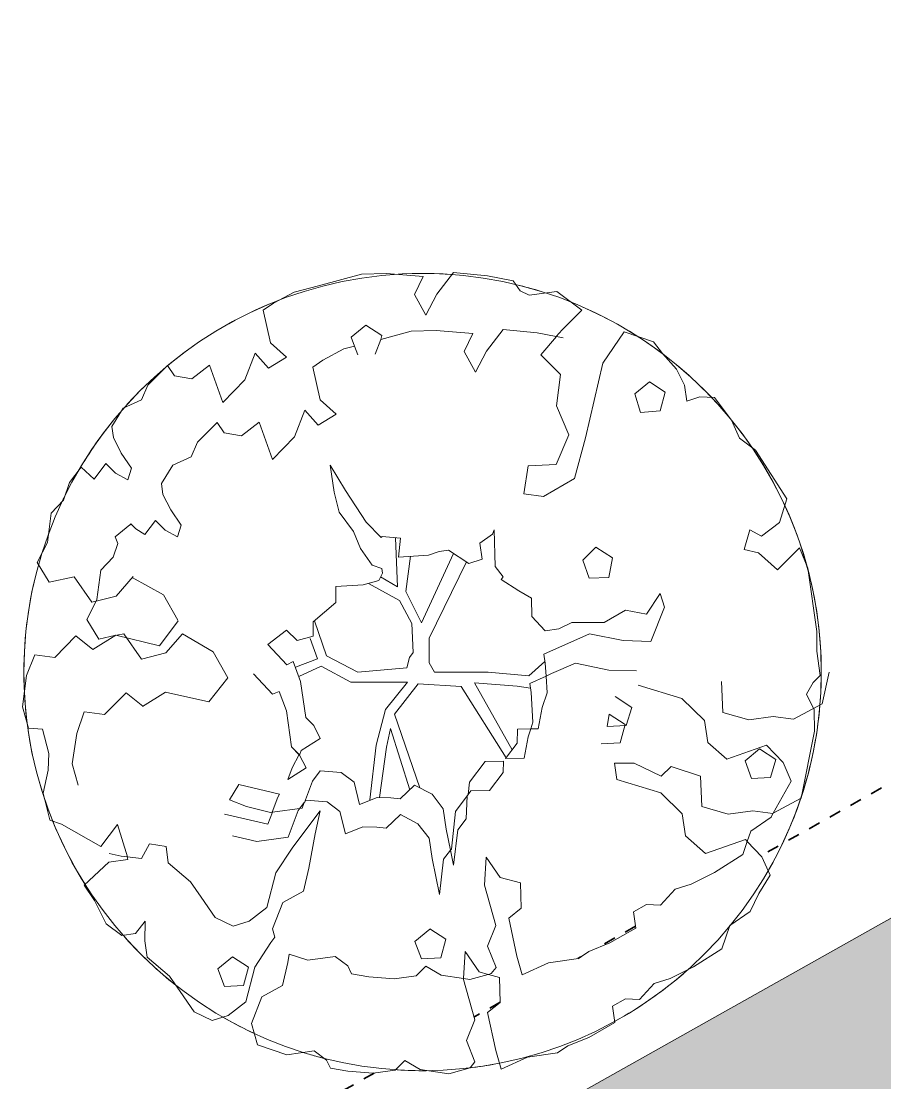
# Model space of a CAD drawing. Header units: metres. Extents: x 3856 to 4207, y -1118 to -691.
# Drawn here: x 3994.37 to 4001.65, y -1045.51 to -1036.57 of the extents above; entities that cross this region are included whole.
import ezdxf

# ---------------------------------------------------------------- set-up
doc = ezdxf.new("R2010")
doc.units = ezdxf.units.M
doc.linetypes.add('IMPORT-Dash', pattern=[0.00635, 0.003175, -0.003175])
for name, color, linetype, lineweight in [('Cour_Negro_Punteada_6', 7, 'IMPORT-Dash', 35), ('Floors', 7, 'Continuous', 9), ('Planting', 7, 'Continuous', 9), ('Surface Pattern', 7, 'Continuous', 9)]:
    doc.layers.add(name, color=color, linetype=linetype, lineweight=lineweight)
doc.layers.add('ROA-E00-URB-A101-MASTER_PLAN cambio estaciomientos_dwg', color=7, linetype='Continuous', lineweight=9, true_color=0x767676)
doc.layers.add('Tallo', color=7, linetype='Continuous', lineweight=9, true_color=0x887568)

# ---------------------------------------------------------------- blocks, each defined once
blk = doc.blocks.new('M_RPC Árbol - Caducifolio - Chopo de Lombardía - 12_2 metros-V104-IMPLANTACIÓN - KIT COMERCIAL')
at = {"layer": 'Planting'}
for p, q in [((-0.5425, 3.3627), (-0.9055, 3.2647)), ((-0.3314, 3.3689), (-0.5425, 3.3627)), ((-0.0214, 3.3419), (-0.3314, 3.3689)), ((-0.0943, 3.1905), (-0.0214, 3.3419)), ((0.2327, 3.3776), (0.0937, 3.1934)), ((0.5196, 3.3474), (0.2327, 3.3776)), ((0.7371, 3.3074), (0.5196, 3.3474)), ((-0.9055, 3.2647), (-1.1102, 3.2124)), ((0.7963, 3.2216), (0.7371, 3.3074)), ((0.8721, 3.1852), (0.7963, 3.2216)), ((-1.1102, 3.2124), (-1.2852, 3.1172)), ((0.0009, 3.0158), (-0.0943, 3.1905)), ((0.0937, 3.1934), (0.0009, 3.0158)), ((1.103, 3.2177), (0.8721, 3.1852)), ((1.3137, 3.0592), (1.103, 3.2177)), ((-1.2852, 3.1172), (-1.3711, 3.0581)), ((-1.3711, 3.0581), (-1.3091, 2.7846)), ((1.1484, 2.8948), (1.3137, 3.0592)), ((-0.6298, 2.8313), (-0.5057, 2.9318)), ((-0.5057, 2.9318), (-0.3718, 2.8448)), ((-0.3803, 2.8133), (-0.1242, 2.8824)), ((-0.1242, 2.8824), (0.0869, 2.8886)), ((0.0869, 2.8886), (0.3969, 2.8616)), ((0.5119, 2.7131), (0.6509, 2.8973)), ((0.6509, 2.8973), (0.9378, 2.867)), ((0.9378, 2.867), (1.0995, 2.8373)), ((1.0995, 2.8373), (1.1484, 2.8948)), ((1.6702, 2.877), (1.4919, 2.613)), ((1.9199, 2.7932), (1.6702, 2.877)), ((-1.3091, 2.7846), (-1.1742, 2.6625)), ((-0.6007, 2.7554), (-0.6298, 2.8313)), ((-0.3807, 2.8116), (-0.4277, 2.6898)), ((-0.3718, 2.8448), (-0.3803, 2.8133)), ((0.3969, 2.8616), (0.3239, 2.7102)), ((0.968, 2.6814), (1.1002, 2.8367)), ((1.1002, 2.8367), (1.1559, 2.8265)), ((1.9945, 2.6943), (1.9199, 2.7932)), ((-1.438, 2.696), (-1.5243, 2.4722)), ((-1.3261, 2.5706), (-1.438, 2.696)), ((-0.867, 2.6369), (-0.6919, 2.7321)), ((-0.6919, 2.7321), (-0.6007, 2.7554)), ((-0.5726, 2.6822), (-0.6012, 2.7567)), ((0.3239, 2.7102), (0.4191, 2.5355)), ((0.4191, 2.5355), (0.5119, 2.7131)), ((2.1127, 2.563), (1.9945, 2.6943)), ((-1.1742, 2.6625), (-1.3261, 2.5706)), ((-0.9529, 2.5778), (-0.867, 2.6369)), ((1.1336, 2.5158), (0.968, 2.6814)), ((1.4919, 2.613), (1.346, 1.9841)), ((-2.1771, 2.5921), (-2.3424, 2.4278)), ((-2.1179, 2.5063), (-2.1771, 2.5921)), ((-1.9728, 2.4797), (-2.1179, 2.5063)), ((-1.8241, 2.5947), (-1.9728, 2.4797)), ((-1.7095, 2.2815), (-1.8241, 2.5947)), ((-0.8909, 2.3043), (-0.9529, 2.5778)), ((1.1001, 2.253), (1.1336, 2.5158)), ((2.1799, 2.428), (2.1127, 2.563)), ((-2.3424, 2.4278), (-2.3955, 2.3027)), ((-1.5243, 2.4722), (-1.7095, 2.2815)), ((1.7619, 2.3553), (1.8841, 2.4543)), ((1.8841, 2.4543), (2.0178, 2.3675)), ((2.1991, 2.2911), (2.1799, 2.428)), ((1.8104, 2.1966), (1.7619, 2.3553)), ((2.0178, 2.3675), (1.9756, 2.2101)), ((2.3103, 2.3301), (2.1991, 2.2911)), ((2.4316, 2.3231), (2.3103, 2.3301)), ((-2.3955, 2.3027), (-2.5507, 2.2339)), ((-0.7559, 2.1822), (-0.8909, 2.3043)), ((1.2051, 2.0089), (1.1001, 2.253)), ((2.5764, 2.1316), (2.4316, 2.3231)), ((-2.5507, 2.2339), (-2.6467, 2.0793)), ((-1.106, 1.9919), (-1.0197, 2.2157)), ((-1.0197, 2.2157), (-0.9079, 2.0903)), ((-0.9079, 2.0903), (-0.7559, 2.1822)), ((1.9756, 2.2101), (1.8104, 2.1966)), ((-2.6467, 2.0793), (-2.6337, 1.987)), ((-1.9241, 1.9474), (-1.7588, 2.1118)), ((-1.7588, 2.1118), (-1.6997, 2.026)), ((-1.5546, 1.9994), (-1.4059, 2.1143)), ((-1.4059, 2.1143), (-1.2912, 1.8012)), ((2.644, 1.9795), (2.5764, 2.1316)), ((-2.6337, 1.987), (-2.5681, 1.8551)), ((-1.6997, 2.026), (-1.5546, 1.9994)), ((-1.2912, 1.8012), (-1.106, 1.9919)), ((1.0983, 1.7572), (1.2051, 2.0089)), ((1.346, 1.9841), (1.2527, 1.6413)), ((2.7781, 1.8786), (2.644, 1.9795)), ((-1.9772, 1.8224), (-1.9241, 1.9474)), ((-2.5681, 1.8551), (-2.4793, 1.7265)), ((-2.1324, 1.7535), (-1.9772, 1.8224)), ((3.0426, 1.4678), (2.7781, 1.8786)), ((-2.9048, 1.7372), (-3.0041, 1.6057)), ((-2.7962, 1.6349), (-2.9048, 1.7372)), ((-2.6969, 1.7665), (-2.7962, 1.6349)), ((-2.6147, 1.684), (-2.6969, 1.7665)), ((-2.4793, 1.7265), (-2.5126, 1.6277)), ((-2.2284, 1.5989), (-2.1324, 1.7535)), ((-0.8052, 1.7536), (-0.6776, 1.5383)), ((-0.773, 1.5248), (-0.8052, 1.7536)), ((0.8264, 1.5108), (0.8628, 1.7478)), ((0.8628, 1.7478), (1.0983, 1.7572)), ((-2.5126, 1.6277), (-2.6147, 1.684)), ((1.2527, 1.6413), (0.9927, 1.4876)), ((-3.0041, 1.6057), (-3.0539, 1.4576)), ((-2.2155, 1.5067), (-2.2284, 1.5989)), ((-0.7298, 1.356), (-0.773, 1.5248)), ((-0.6776, 1.5383), (-0.5038, 1.2711)), ((-3.0539, 1.4576), (-3.1564, 1.3491)), ((-2.1498, 1.3748), (-2.2155, 1.5067)), ((0.9927, 1.4876), (0.8264, 1.5108)), ((2.9799, 1.2696), (3.0426, 1.4678)), ((-3.1564, 1.3491), (-3.1898, 1.0999)), ((-2.0611, 1.2462), (-2.1498, 1.3748)), ((-0.6088, 1.1944), (-0.7298, 1.356)), ((-2.4929, 1.2485), (-2.4866, 1.2569)), ((-2.4866, 1.2569), (-2.4436, 1.2165)), ((-2.3682, 1.1675), (-2.2787, 1.2861)), ((-2.2787, 1.2861), (-2.1964, 1.2036)), ((-0.5038, 1.2711), (-0.376, 1.1433)), ((2.8296, 1.1534), (2.9799, 1.2696)), ((-2.6187, 1.149), (-2.4946, 1.2495)), ((-2.4946, 1.2495), (-2.4929, 1.2485)), ((-2.4436, 1.2165), (-2.3682, 1.1675)), ((-2.1964, 1.2036), (-2.0943, 1.1474)), ((-2.0943, 1.1474), (-2.0611, 1.2462)), ((-0.5507, 1.0507), (-0.6088, 1.1944)), ((0.4551, 1.0946), (0.5626, 1.171)), ((0.5626, 1.171), (0.5753, 1.2076)), ((0.5753, 1.2076), (0.5842, 0.8979)), ((2.6838, 1.0423), (2.7291, 1.2087)), ((2.7291, 1.2087), (2.8296, 1.1534)), ((-3.1898, 1.0999), (-3.2763, 0.9328)), ((-2.6357, 0.9773), (-2.5969, 1.0924)), ((-2.5969, 1.0924), (-2.6187, 1.149)), ((-0.376, 1.1433), (-0.3668, 1.1524)), ((-0.3668, 1.1524), (-0.2128, 1.1361)), ((-0.2128, 1.1361), (-0.2295, 0.9786)), ((0.4741, 0.959), (0.4551, 1.0946)), ((-0.4529, 0.909), (-0.5507, 1.0507)), ((-0.2295, 0.9786), (0.0227, 0.9945)), ((0.0227, 0.9945), (0.1136, 1.0263)), ((0.1136, 1.0263), (0.1903, 1.0371)), ((0.1903, 1.0371), (0.3632, 0.9241)), ((1.323, 0.9531), (1.4325, 1.0626)), ((1.4325, 1.0626), (1.5733, 0.9712)), ((2.8029, 1.0131), (2.6838, 1.0423)), ((2.9643, 0.8711), (2.8029, 1.0131)), ((3.1496, 1.0565), (2.9643, 0.8711)), ((3.2195, 0.8841), (3.1496, 1.0565)), ((-3.2763, 0.9328), (-3.1752, 0.7661)), ((-2.7382, 0.8688), (-2.6357, 0.9773)), ((-0.3712, 0.8816), (-0.4529, 0.909)), ((0.3632, 0.9241), (0.4741, 0.959)), ((0.5842, 0.8979), (0.6509, 0.8114)), ((1.3763, 0.8008), (1.323, 0.9531)), ((1.5733, 0.9712), (1.543, 0.8061)), ((-3.1752, 0.7661), (-2.9632, 0.8119)), ((-2.9632, 0.8119), (-2.8153, 0.5975)), ((-2.7716, 0.6196), (-2.7382, 0.8688)), ((-2.6106, 0.6497), (-2.4654, 0.8143)), ((-2.4654, 0.8143), (-2.4745, 0.8052)), ((-0.396, 0.7809), (-0.3658, 0.8435)), ((-0.3658, 0.8435), (-0.3712, 0.8816)), ((0.6509, 0.8114), (0.6345, 0.7897)), ((1.543, 0.8061), (1.3763, 0.8008)), ((3.2944, 0.3507), (3.2195, 0.8841)), ((-2.4745, 0.8052), (-2.2115, 0.6588)), ((-0.759, 0.5939), (-0.7586, 0.73)), ((-0.7586, 0.73), (-0.5269, 0.7431)), ((-0.5269, 0.7431), (-0.396, 0.7809)), ((0.6345, 0.7897), (0.7842, 0.6941)), ((-2.7781, 0.607), (-2.6106, 0.6497)), ((-2.2115, 0.6588), (-2.0895, 0.446)), ((0.7842, 0.6941), (0.8903, 0.6313)), ((0.8903, 0.6313), (0.8927, 0.4761)), ((1.8606, 0.4974), (1.9738, 0.6702)), ((1.9738, 0.6702), (2.01, 0.5553)), ((-2.858, 0.4524), (-2.7781, 0.607)), ((-2.8153, 0.5975), (-2.7781, 0.607)), ((-2.7781, 0.607), (-2.7716, 0.6196)), ((-0.9502, 0.4309), (-0.759, 0.5939)), ((2.01, 0.5553), (1.895, 0.2675)), ((-2.757, 0.2858), (-2.858, 0.4524)), ((0.8927, 0.4761), (1.0069, 0.3561)), ((1.5017, 0.4264), (1.6828, 0.5301)), ((1.6828, 0.5301), (1.8606, 0.4974)), ((-2.0867, 0.4412), (-2.2456, 0.2307)), ((-1.3323, 0.2412), (-1.1739, 0.3606)), ((-1.1739, 0.3606), (-1.0841, 0.276)), ((-0.9505, 0.3102), (-0.9502, 0.4309)), ((1.0069, 0.3561), (1.1214, 0.3722)), ((1.1214, 0.3722), (1.2306, 0.4264)), ((1.2306, 0.4264), (1.5017, 0.4264)), ((-2.9499, 0.3134), (-3.1265, 0.1304)), ((-2.8064, 0.1989), (-2.9499, 0.3134)), ((-2.6115, 0.3204), (-2.8064, 0.1989)), ((-2.6115, 0.3204), (-2.757, 0.2858)), ((-2.2456, 0.2307), (-2.6115, 0.3204)), ((-2.5449, 0.3315), (-2.6046, 0.3187)), ((-2.397, 0.1171), (-2.5449, 0.3315)), ((-2.0502, 0.3305), (-2.1924, 0.1694)), ((-1.7933, 0.1785), (-2.0502, 0.3305)), ((-1.0841, 0.276), (-0.9505, 0.3102)), ((1.3806, 0.3315), (0.9955, 0.1601)), ((1.6627, 0.2734), (1.3806, 0.3315)), ((1.895, 0.2675), (1.6627, 0.2734)), ((3.2944, 0.1859), (3.2944, 0.3507)), ((-1.1719, 0.0693), (-1.3323, 0.2412)), ((3.3235, -0.0212), (3.2944, 0.1859)), ((-3.2946, 0.1538), (-3.3643, -0.0206)), ((-3.1265, 0.1304), (-3.2946, 0.1538)), ((-2.1924, 0.1694), (-2.397, 0.1171)), ((-1.6685, -0.0392), (-1.7933, 0.1785)), ((-1.1173, 0.0965), (-1.1719, 0.0693)), ((-1.055, -0.0697), (-1.1173, 0.0965)), ((0.9955, 0.1601), (1.0062, 0.0839)), ((1.0062, 0.0839), (1.013, -0.0249)), ((1.0589, -0.0038), (1.2608, 0.0829)), ((1.2608, 0.0829), (1.5415, 0.0251)), ((1.5415, 0.0251), (1.7759, 0.0192)), ((3.398, 0.0071), (3.3412, -0.2596)), ((-3.3643, -0.0206), (-3.398, -0.284)), ((-1.8278, -0.2415), (-1.6685, -0.0392)), ((-1.4517, -0.0068), (-1.2931, -0.1767)), ((-1.0122, -0.3747), (-1.055, -0.0697)), ((1.013, -0.0249), (0.8761, -0.0878)), ((0.8761, -0.0878), (0.8868, -0.164)), ((1.013, -0.0249), (1.0589, -0.0038)), ((1.0219, -0.1666), (1.013, -0.0249)), ((2.5037, -0.3317), (2.491, -0.0708)), ((3.208, -0.1789), (3.2637, -0.0781)), ((3.2637, -0.0781), (3.3235, -0.0212)), ((-2.7082, -0.3499), (-2.5256, -0.1673)), ((-2.5256, -0.1673), (-2.3843, -0.28)), ((-2.3881, -0.2814), (-2.1932, -0.1599)), ((-2.1932, -0.1599), (-1.8278, -0.2415)), ((-1.2931, -0.1767), (-1.2354, -0.155)), ((-1.2354, -0.155), (-1.1744, -0.3177)), ((0.8868, -0.164), (0.9025, -0.4145)), ((0.9807, -0.289), (1.0219, -0.1666)), ((1.7881, -0.1016), (2.1572, -0.2144)), ((3.2731, -0.3097), (3.208, -0.1789)), ((1.5951, -0.1982), (1.7355, -0.2902)), ((2.1572, -0.2144), (2.3495, -0.4006)), ((3.3412, -0.2596), (3.0976, -0.3889)), ((-3.398, -0.284), (-3.3489, -0.4653)), ((-2.9407, -0.5091), (-2.8792, -0.3254)), ((-2.8764, -0.3265), (-2.7082, -0.3499)), ((-1.1744, -0.3177), (-1.1316, -0.6226)), ((0.9476, -0.4686), (0.9807, -0.289)), ((1.5288, -0.4501), (1.5452, -0.3463)), ((1.5452, -0.3463), (1.6792, -0.4333)), ((1.7355, -0.2902), (1.687, -0.4418)), ((2.7213, -0.3938), (2.5037, -0.3317)), ((3.2758, -0.4891), (3.2731, -0.3097)), ((-0.9442, -0.4429), (-1.0122, -0.3747)), ((-0.8899, -0.5519), (-0.9442, -0.4429)), ((0.9025, -0.4145), (0.8837, -0.4704)), ((1.687, -0.4418), (1.5288, -0.4501)), ((1.6792, -0.4333), (1.6378, -0.5876)), ((2.3495, -0.4006), (2.3754, -0.5845)), ((2.9259, -0.365), (2.7213, -0.3938)), ((3.0976, -0.3889), (2.9259, -0.365)), ((-3.3489, -0.4653), (-3.2302, -0.4721)), ((-3.2302, -0.4721), (-3.1779, -0.6764)), ((-2.9797, -0.7644), (-2.9407, -0.5091)), ((0.7731, -0.4736), (0.7701, -0.5907)), ((0.8837, -0.4704), (0.7731, -0.4736)), ((0.8613, -0.5369), (0.8837, -0.4704)), ((0.8837, -0.4704), (0.9476, -0.4686)), ((3.1638, -1.0551), (3.2758, -0.4891)), ((-1.1316, -0.6226), (-1.0636, -0.6908)), ((-1.051, -0.6523), (-0.8899, -0.5519)), ((0.7701, -0.5907), (0.6717, -0.7211)), ((0.8282, -0.7165), (0.8613, -0.5369)), ((1.6378, -0.5876), (1.4784, -0.5959)), ((2.3754, -0.5845), (2.5356, -0.7255)), ((2.5356, -0.7255), (2.872, -0.6078)), ((2.872, -0.6078), (3.0102, -0.753)), ((-3.1779, -0.6764), (-3.1816, -0.8181)), ((-1.0686, -0.6858), (-1.1277, -0.7991)), ((-1.0636, -0.6908), (-1.0686, -0.6858)), ((-1.0636, -0.6908), (-1.051, -0.6523)), ((-1.0093, -0.7998), (-1.0636, -0.6908)), ((2.8111, -0.6388), (2.6924, -0.7384)), ((2.9482, -0.727), (2.8111, -0.6388)), ((-2.9307, -0.9456), (-2.9797, -0.7644)), ((-1.1277, -0.7991), (-1.1644, -0.8964)), ((-1.1644, -0.8964), (-1.0093, -0.7998)), ((0.4998, -0.7453), (0.3685, -0.9192)), ((0.6531, -0.7429), (0.4998, -0.7453)), ((0.6507, -0.8386), (0.6531, -0.7429)), ((0.6717, -0.7211), (0.8282, -0.7165)), ((1.7561, -0.7591), (1.5912, -0.7587)), ((1.5912, -0.7587), (1.6107, -0.8971)), ((1.9835, -0.8682), (1.7561, -0.7591)), ((2.0661, -0.7861), (1.9835, -0.8682)), ((2.3133, -0.8689), (2.0661, -0.7861)), ((2.6924, -0.7384), (2.7449, -0.8883)), ((2.9055, -0.8799), (2.9482, -0.727)), ((3.0102, -0.753), (3.08, -0.91)), ((-3.1816, -0.8181), (-3.225, -1.0123)), ((-0.8906, -0.8241), (-0.9562, -0.911)), ((-0.7135, -0.8381), (-0.8906, -0.8241)), ((-0.6046, -0.9199), (-0.7135, -0.8381)), ((0.5358, -0.9908), (0.6507, -0.8386)), ((2.3259, -1.1258), (2.3133, -0.8689)), ((2.7449, -0.8883), (2.9055, -0.8799)), ((-1.5751, -0.9397), (-1.6545, -1.0675)), ((-1.233, -1.0201), (-1.5751, -0.9397)), ((-0.9562, -0.911), (-1.0238, -1.0903)), ((-0.5587, -1.1079), (-0.6046, -0.9199)), ((-0.0949, -0.9455), (-0.2152, -1.0596)), ((0.0521, -1.022), (-0.0949, -0.9455)), ((0.3685, -0.9192), (0.3575, -1.0236)), ((1.6107, -0.8971), (1.9798, -1.0099)), ((3.08, -0.91), (2.9266, -1.181)), ((-3.225, -1.0123), (-3.1698, -1.2381)), ((-1.6545, -1.0675), (-1.5101, -1.125)), ((-1.2943, -1.1724), (-1.2471, -1.047)), ((-1.2471, -1.047), (-1.233, -1.0201)), ((-1.0238, -1.0903), (-1.01, -1.072)), ((-1.01, -1.072), (-0.8329, -1.086)), ((-0.4114, -1.0483), (-0.5587, -1.1079)), ((-0.2942, -1.0512), (-0.4114, -1.0483)), ((-0.2152, -1.0596), (-0.2942, -1.0512)), ((0.1472, -1.1447), (0.0521, -1.022)), ((0.3575, -1.0236), (0.2491, -1.1672)), ((0.3394, -1.2291), (0.3496, -1.034)), ((0.3575, -1.0236), (0.3804, -0.9932)), ((0.3804, -0.9932), (0.5358, -0.9908)), ((1.9798, -1.0099), (2.1614, -1.1857)), ((2.9266, -1.181), (3.1638, -1.0551)), ((-1.5101, -1.125), (-1.3085, -1.1744)), ((-1.0423, -1.1381), (-1.2934, -1.1734)), ((-1.1611, -1.3839), (-1.0764, -1.1591)), ((-1.0764, -1.1591), (-1.0241, -1.0898)), ((-1.0241, -1.0898), (-1.0423, -1.1381)), ((-0.8895, -1.1599), (-1.0284, -1.3441)), ((-0.9328, -1.3542), (-0.8895, -1.1599)), ((-0.8329, -1.086), (-0.724, -1.1679)), ((0.1713, -1.3162), (0.1472, -1.1447)), ((2.5467, -1.1889), (2.3259, -1.1258)), ((2.7546, -1.1597), (2.5467, -1.1889)), ((2.9248, -1.1834), (2.7546, -1.1597)), ((-3.1694, -1.2397), (-3.0706, -1.2728)), ((-1.3312, -1.2739), (-1.6957, -1.1883)), ((-1.2934, -1.1734), (-1.3312, -1.2739)), ((-1.3085, -1.1744), (-1.2943, -1.1724)), ((-0.724, -1.1679), (-0.6782, -1.3558)), ((-0.3346, -1.3075), (-0.2143, -1.1934)), ((-0.2143, -1.1934), (-0.0673, -1.27)), ((0.2491, -1.1672), (0.2156, -1.4829)), ((0.2694, -1.3219), (0.3394, -1.2291)), ((2.1614, -1.1857), (2.1874, -1.3711)), ((2.7383, -1.3321), (2.9101, -1.2139)), ((2.9101, -1.2139), (2.9248, -1.1834)), ((-3.0706, -1.2728), (-2.7379, -1.4612)), ((-2.7379, -1.4612), (-2.5979, -1.2757)), ((-2.5979, -1.2757), (-2.5154, -1.5497)), ((-0.6782, -1.3558), (-0.5308, -1.2962)), ((-0.5308, -1.2962), (-0.4136, -1.2992)), ((-0.4136, -1.2992), (-0.3346, -1.3075)), ((-0.0673, -1.27), (0.0278, -1.3927)), ((0.2076, -1.4935), (0.1713, -1.3162)), ((0.2332, -1.6185), (0.2694, -1.3219)), ((2.7092, -1.4186), (2.7383, -1.3321)), ((-1.6296, -1.3729), (-1.425, -1.421)), ((-1.425, -1.421), (-1.1611, -1.3839)), ((-1.0284, -1.3441), (-1.1277, -1.4756)), ((-0.9863, -1.6439), (-0.9328, -1.3542)), ((0.0278, -1.3927), (0.0519, -1.5642)), ((2.1874, -1.3711), (2.3579, -1.5212)), ((2.3579, -1.5212), (2.6946, -1.4033)), ((2.7092, -1.4186), (2.6718, -1.5296)), ((2.6946, -1.4033), (2.7092, -1.4186)), ((2.8327, -1.5485), (2.7092, -1.4186)), ((-2.3286, -1.4401), (-2.396, -1.5622)), ((-2.1896, -1.4614), (-2.3286, -1.4401)), ((-2.1703, -1.5986), (-2.1896, -1.4614)), ((-1.1277, -1.4756), (-1.2635, -1.6828)), ((0.15, -1.5698), (0.2076, -1.4935)), ((0.2156, -1.4829), (0.2072, -1.4913)), ((0.2076, -1.4935), (0.2332, -1.6185)), ((-2.6723, -1.5931), (-2.8806, -1.787)), ((-2.5106, -1.5704), (-2.6723, -1.5931)), ((-2.5677, -1.5441), (-2.6686, -1.5217)), ((-2.5154, -1.5497), (-2.5677, -1.5441)), ((-2.396, -1.5622), (-2.5169, -1.5495)), ((-2.5169, -1.5495), (-2.5106, -1.5704)), ((-1.9827, -1.7604), (-2.1703, -1.5986)), ((0.0519, -1.5642), (0.1138, -1.8665)), ((0.1138, -1.8665), (0.15, -1.5698)), ((0.5081, -1.5515), (0.4943, -1.7886)), ((0.6264, -1.723), (0.5081, -1.5515)), ((2.6718, -1.5296), (2.434, -1.6806)), ((2.9016, -1.7034), (2.8327, -1.5485)), ((-1.2635, -1.6828), (-1.3401, -1.9758)), ((-1.0297, -1.8381), (-0.9863, -1.6439)), ((2.434, -1.6806), (2.2358, -1.779)), ((-2.8806, -1.787), (-2.7918, -1.9156)), ((-1.894, -1.889), (-1.9827, -1.7604)), ((0.4943, -1.7886), (0.5891, -2.128)), ((0.7978, -1.7694), (0.6264, -1.723)), ((0.8039, -1.9802), (0.7978, -1.7694)), ((2.2358, -1.779), (2.1005, -1.8215)), ((2.8056, -1.858), (2.9016, -1.7034)), ((-1.2047, -1.9333), (-1.0297, -1.8381)), ((2.1005, -1.8215), (1.9781, -1.9563)), ((2.7327, -2.0094), (2.8056, -1.858)), ((-2.7918, -1.9156), (-2.6934, -2.1135)), ((-1.7756, -2.0606), (-1.894, -1.889)), ((-1.291, -2.1571), (-1.2047, -1.9333)), ((1.8594, -1.9495), (1.7504, -2.0118)), ((1.9781, -1.9563), (1.8594, -1.9495)), ((-1.3401, -1.9758), (-1.4888, -2.0908)), ((0.6981, -2.0657), (0.8039, -1.9802)), ((1.7504, -2.0118), (1.7698, -2.1502)), ((2.5608, -2.1276), (2.7327, -2.0094)), ((-2.6934, -2.1135), (-2.5617, -2.2125)), ((-2.4462, -2.1963), (-2.3668, -2.0911)), ((-2.3668, -2.0911), (-2.3672, -2.2558)), ((-1.6241, -2.1333), (-1.7756, -2.0606)), ((-1.4888, -2.0908), (-1.6241, -2.1333)), ((0.5891, -2.128), (0.5194, -2.3024)), ((0.7666, -2.3853), (0.6981, -2.0657)), ((2.4944, -2.3251), (2.5608, -2.1276)), ((-2.5617, -2.2125), (-2.4462, -2.1963)), ((-1.3051, -2.2711), (-1.272, -2.2273)), ((-1.272, -2.2273), (-1.291, -2.1571)), ((0.0334, -2.158), (-0.0941, -2.2613)), ((0.1693, -2.2441), (0.0346, -2.1566)), ((1.7698, -2.1502), (1.5518, -2.2749)), ((-2.3672, -2.2558), (-2.3477, -2.3941)), ((-1.4409, -2.4784), (-1.3051, -2.2711)), ((-0.0941, -2.2613), (-0.0372, -2.4096)), ((0.1273, -2.4009), (0.1693, -2.2441)), ((0.5194, -2.3024), (0.5915, -2.4804)), ((1.5518, -2.2749), (1.3736, -2.347)), ((2.2565, -2.4761), (2.4944, -2.3251)), ((-2.3477, -2.3941), (-2.1601, -2.5559)), ((-1.7536, -2.4922), (-1.6295, -2.3917)), ((-1.6295, -2.3917), (-1.4956, -2.4787)), ((-1.1507, -2.3689), (-1.1637, -2.4394)), ((-0.9948, -2.4212), (-1.1507, -2.3689)), ((-0.7639, -2.3887), (-0.9948, -2.4212)), ((-0.6585, -2.468), (-0.7639, -2.3887)), ((-0.0372, -2.4096), (0.1273, -2.4009)), ((0.3306, -2.3478), (0.3175, -2.5736)), ((0.4482, -2.5183), (0.3306, -2.3478)), ((0.8123, -2.5435), (0.7666, -2.3853)), ((1.2876, -2.4061), (1.0336, -2.4418)), ((1.3736, -2.347), (1.2876, -2.4061)), ((-1.6964, -2.6413), (-1.7536, -2.4922)), ((-1.4956, -2.4787), (-1.5369, -2.633)), ((-1.5175, -2.7713), (-1.4409, -2.4784)), ((-1.1637, -2.4394), (-1.2071, -2.6336)), ((-0.6257, -2.5339), (-0.6585, -2.468)), ((0.0011, -2.4693), (-0.0815, -2.5515)), ((0.1296, -2.5454), (0.0011, -2.4693)), ((0.5915, -2.4804), (0.5518, -2.5331)), ((1.0336, -2.4418), (0.8123, -2.5435)), ((2.0584, -2.5745), (2.2565, -2.4761)), ((-2.1601, -2.5559), (-2.0714, -2.6846)), ((-0.4806, -2.5606), (-0.6257, -2.5339)), ((-0.2663, -2.5775), (-0.4806, -2.5606)), ((-0.0815, -2.5515), (-0.2663, -2.5775)), ((0.3174, -2.574), (0.1296, -2.5454)), ((0.3169, -2.5841), (0.3174, -2.574)), ((0.4117, -2.9235), (0.3169, -2.5841)), ((0.3175, -2.5736), (0.3701, -2.5817)), ((0.3701, -2.5817), (0.5264, -2.5395)), ((0.5264, -2.5395), (0.4482, -2.5183)), ((0.5518, -2.5331), (0.5272, -2.5397)), ((0.5272, -2.5397), (0.6203, -2.5649)), ((0.6203, -2.5649), (0.6264, -2.7758)), ((1.9231, -2.617), (2.0584, -2.5745)), ((-1.5369, -2.633), (-1.6964, -2.6413)), ((-1.2071, -2.6336), (-1.3821, -2.7288)), ((1.8007, -2.7518), (1.9231, -2.617)), ((-2.0714, -2.6846), (-1.9531, -2.8561)), ((-1.6662, -2.8863), (-1.5175, -2.7713)), ((-1.3821, -2.7288), (-1.4685, -2.9526)), ((1.573, -2.8074), (1.682, -2.745)), ((1.682, -2.745), (1.8007, -2.7518)), ((-1.9531, -2.8561), (-1.8015, -2.9288)), ((0.6264, -2.7758), (0.5207, -2.8612)), ((0.5207, -2.8612), (0.5891, -3.1808)), ((1.5924, -2.9457), (1.573, -2.8074)), ((-1.8015, -2.9288), (-1.6662, -2.8863)), ((-1.4685, -2.9526), (-1.4194, -3.1338)), ((0.342, -3.0979), (0.4117, -2.9235)), ((1.3744, -3.0704), (1.5924, -2.9457)), ((0.4141, -3.276), (0.342, -3.0979)), ((1.1961, -3.1425), (1.3744, -3.0704)), ((-1.4194, -3.1338), (-1.1723, -3.2167)), ((-1.1723, -3.2167), (-0.9413, -3.1842)), ((-0.9413, -3.1842), (-0.8359, -3.2635)), ((0.5891, -3.1808), (0.6349, -3.339)), ((0.8562, -3.2373), (1.1102, -3.2016)), ((1.1102, -3.2016), (1.1961, -3.1425)), ((-0.8359, -3.2635), (-0.8031, -3.3294)), ((-0.2589, -3.347), (-0.1763, -3.2649)), ((-0.1763, -3.2649), (-0.0478, -3.3409)), ((0.3744, -3.3286), (0.4141, -3.276)), ((0.6349, -3.339), (0.8562, -3.2373)), ((-0.8031, -3.3294), (-0.6581, -3.3561)), ((-0.6581, -3.3561), (-0.4437, -3.373)), ((-0.4437, -3.373), (-0.2589, -3.347)), ((-0.0478, -3.3409), (0.1928, -3.3776)), ((0.1928, -3.3776), (0.3744, -3.3286))]:
    blk.add_line(p, q, dxfattribs=at)
for start, end in [(0, 180), (180, 360)]:
    blk.add_arc((-0.0275, 0.0085), 3.3603, start, end, dxfattribs=at)
at = {"layer": 'Tallo'}
for p, q in [((-0.2564, 1.1407), (-0.2388, 0.7258)), ((-0.1688, 0.6882), (-0.1288, 0.9856)), ((0.234, 1.0085), (-0.0365, 0.4223)), ((0.0283, 0.2943), (0.3436, 0.9385)), ((-0.2388, 0.7258), (-0.381, 0.812)), ((-0.4819, 0.7561), (-0.2229, 0.6109)), ((-0.0365, 0.4223), (-0.1688, 0.6882)), ((-0.2229, 0.6109), (-0.119, 0.4176)), ((-0.8359, 0.1448), (-0.9394, 0.4401)), ((-0.119, 0.4176), (-0.106, 0.1726)), ((-0.9739, 0.2915), (-0.9135, 0.1193)), ((0.0283, 0.0877), (0.0283, 0.2943)), ((-0.9135, 0.1193), (-1.0997, 0.0495)), ((-0.5724, 0.0077), (-0.8359, 0.1448)), ((-0.1371, 0.1314), (-0.1609, 0.0442)), ((-0.106, 0.1726), (-0.1371, 0.1314)), ((1.0041, 0.0985), (0.8691, -0.0217)), ((-1.0708, -0.0277), (-0.8827, 0.0575)), ((-0.8827, 0.0575), (-0.6319, -0.0758)), ((-0.1609, 0.0442), (-0.5724, 0.0077)), ((0.0741, 0.0066), (0.0283, 0.0877)), ((0.526, 0.0066), (0.0741, 0.0066)), ((0.8691, -0.0217), (0.526, 0.0066)), ((-0.6319, -0.0758), (-0.1542, -0.0758)), ((-0.1542, -0.0758), (-0.3391, -0.3082)), ((-0.2642, -0.3458), (-0.0644, -0.0892)), ((-0.0644, -0.0892), (0.2989, -0.1144)), ((0.4096, -0.0813), (0.7699, -0.1109)), ((0.7286, -0.6456), (0.4096, -0.0813)), ((0.2989, -0.1144), (0.6766, -0.7146)), ((0.7699, -0.1109), (0.8817, -0.128)), ((-0.3391, -0.3082), (-0.4191, -0.6076)), ((-0.0504, -0.9686), (-0.2642, -0.3458)), ((-0.3316, -0.6231), (-0.2985, -0.4673)), ((-0.2985, -0.4673), (-0.1358, -0.9842)), ((-0.4191, -0.6076), (-0.4733, -1.0692)), ((-0.3915, -1.0488), (-0.3316, -0.6231))]:
    blk.add_line(p, q, dxfattribs=at)
blk = doc.blocks.new('ROA-E00-URB-A101-MASTER_PLAN cambio estaciomientos_dwg_M_RPC Árbol - Caducifolio - Chopo de Lombardía - 12_2 metros-V61-Master Plan - Etapa 1-V672-IMPLANTACIÓN - KIT COMERCIAL')
at = {"layer": 'Planting'}
for p, q in [((-0.3807, 2.8116), (-0.4277, 2.6898)), ((-0.5726, 2.6822), (-0.6007, 2.7554)), ((-2.4946, 1.2495), (-2.4929, 1.2485))]:
    blk.add_line(p, q, dxfattribs=at)
at = {"layer": 'Planting', "flags": 128}
for points in [[(1.7881, -0.1016), (2.1572, -0.2144), (2.3495, -0.4006), (2.3754, -0.5845), (2.5356, -0.7255), (2.872, -0.6078), (3.0102, -0.753), (3.08, -0.91), (2.9266, -1.181), (3.1638, -1.0551), (3.2758, -0.4891), (3.2731, -0.3097), (3.208, -0.1789), (3.2637, -0.0781), (3.3235, -0.0212), (3.2944, 0.1859), (3.2944, 0.3507), (3.2195, 0.8841), (3.1496, 1.0565), (2.9643, 0.8711), (2.8029, 1.0131), (2.6838, 1.0423), (2.7291, 1.2087), (2.8296, 1.1534), (2.9799, 1.2696), (3.0426, 1.4678), (2.7781, 1.8786), (2.644, 1.9795), (2.5764, 2.1316), (2.4316, 2.3231), (2.3103, 2.3301), (2.1991, 2.2911), (2.1799, 2.428), (2.1127, 2.563), (1.9945, 2.6943), (1.9199, 2.7932), (1.6702, 2.877), (1.4919, 2.613), (1.346, 1.9841), (1.2527, 1.6413), (0.9927, 1.4876), (0.8264, 1.5108), (0.8628, 1.7478), (1.0983, 1.7572), (1.2051, 2.0089), (1.1001, 2.253), (1.1336, 2.5158), (0.968, 2.6814), (1.1002, 2.8367), (1.1559, 2.8265)], [(-1.0636, -0.6908), (-1.051, -0.6523), (-0.8899, -0.5519), (-0.9442, -0.4429), (-1.0122, -0.3747), (-1.055, -0.0697), (-1.1173, 0.0965), (-1.1719, 0.0693), (-1.3323, 0.2412), (-1.1739, 0.3606), (-1.0841, 0.276), (-0.9505, 0.3102), (-0.9502, 0.4309), (-0.759, 0.5939), (-0.7586, 0.73), (-0.5269, 0.7431), (-0.396, 0.7809), (-0.3658, 0.8435), (-0.3712, 0.8816), (-0.4529, 0.909), (-0.5507, 1.0507), (-0.6088, 1.1944), (-0.7298, 1.356), (-0.773, 1.5248), (-0.8052, 1.7536), (-0.6776, 1.5383), (-0.5038, 1.2711), (-0.376, 1.1433), (-0.3668, 1.1524), (-0.2128, 1.1361), (-0.2295, 0.9786), (0.0227, 0.9945), (0.1136, 1.0263), (0.1903, 1.0371), (0.3632, 0.9241), (0.4741, 0.959), (0.4551, 1.0946), (0.5626, 1.171), (0.5753, 1.2076), (0.5842, 0.8979), (0.6509, 0.8114), (0.6345, 0.7897), (0.7842, 0.6941), (0.8903, 0.6313), (0.8927, 0.4761), (1.0069, 0.3561), (1.1214, 0.3722), (1.2306, 0.4264), (1.5017, 0.4264), (1.6828, 0.5301), (1.8606, 0.4974), (1.9738, 0.6702), (2.01, 0.5553), (1.895, 0.2675), (1.6627, 0.2734), (1.3806, 0.3315), (0.9955, 0.1601), (1.0062, 0.0839), (1.013, -0.0249), (1.0589, -0.0038), (1.2608, 0.0829), (1.5415, 0.0251), (1.7759, 0.0192)], [(-3.1698, -1.2381), (-3.225, -1.0123), (-3.1816, -0.8181), (-3.1779, -0.6764), (-3.2302, -0.4721), (-3.3489, -0.4653), (-3.398, -0.284), (-3.3643, -0.0206), (-3.2946, 0.1538), (-3.1265, 0.1304), (-2.9499, 0.3134), (-2.8064, 0.1989), (-2.6115, 0.3204), (-2.757, 0.2858), (-2.858, 0.4524), (-2.7781, 0.607), (-2.6106, 0.6497), (-2.4654, 0.8143), (-2.4745, 0.8052), (-2.2115, 0.6588), (-2.0895, 0.446)], [(-2.8153, 0.5975), (-2.7781, 0.607), (-2.7716, 0.6196)], [(-2.0867, 0.4412), (-2.2456, 0.2307), (-2.6115, 0.3204)], [(-2.3881, -0.2814), (-2.1932, -0.1599), (-1.8278, -0.2415), (-1.6685, -0.0392), (-1.7933, 0.1785), (-2.0502, 0.3305), (-2.1924, 0.1694), (-2.397, 0.1171), (-2.5449, 0.3315), (-2.6046, 0.3187)], [(3.398, 0.0071), (3.3412, -0.2596), (3.0976, -0.3889), (2.9259, -0.365), (2.7213, -0.3938), (2.5037, -0.3317), (2.491, -0.0708)], [(-1.4517, -0.0068), (-1.2931, -0.1767), (-1.2354, -0.155), (-1.1744, -0.3177), (-1.1316, -0.6226), (-1.0686, -0.6858)], [(-2.8764, -0.3265), (-2.7082, -0.3499), (-2.5256, -0.1673), (-2.3843, -0.28)], [(1.5951, -0.1982), (1.7355, -0.2902), (1.687, -0.4418), (1.5288, -0.4501), (1.5452, -0.3463), (1.6792, -0.4333), (1.6378, -0.5876), (1.4784, -0.5959)], [(-2.9307, -0.9456), (-2.9797, -0.7644), (-2.9407, -0.5091), (-2.8792, -0.3254)], [(0.3575, -1.0236), (0.2491, -1.1672), (0.2156, -1.4829), (0.2072, -1.4913)], [(0.2076, -1.4935), (0.2332, -1.6185), (0.2694, -1.3219), (0.3394, -1.2291), (0.3496, -1.034)], [(-1.6296, -1.3729), (-1.425, -1.421), (-1.1611, -1.3839), (-1.0764, -1.1591), (-1.0241, -1.0898), (-1.0423, -1.1381), (-1.2934, -1.1734), (-1.3312, -1.2739), (-1.6957, -1.1883)], [(-3.1694, -1.2397), (-3.0706, -1.2728), (-2.7379, -1.4612), (-2.5979, -1.2757), (-2.5154, -1.5497)], [(-2.5169, -1.5495), (-2.5677, -1.5441), (-2.6686, -1.5217)], [(0.0334, -2.158), (-0.0941, -2.2613), (-0.0372, -2.4096), (0.1273, -2.4009), (0.1693, -2.2441), (0.0346, -2.1566)]]:
    blk.add_lwpolyline(points, dxfattribs=at)
for points in [[(1.7619, 2.3553), (1.8841, 2.4543), (2.0178, 2.3675), (1.9756, 2.2101), (1.8104, 2.1966)], [(1.323, 0.9531), (1.4325, 1.0626), (1.5733, 0.9712), (1.543, 0.8061), (1.3763, 0.8008)], [(2.6924, -0.7384), (2.7449, -0.8883), (2.9055, -0.8799), (2.9482, -0.727), (2.8111, -0.6388)], [(0.3175, -2.5736), (0.3701, -2.5817), (0.5264, -2.5395), (0.4482, -2.5183), (0.3306, -2.3478)]]:
    blk.add_lwpolyline(points, close=True, dxfattribs=at)
at = {"layer": 'Planting'}
for start, end in [(85.98246, 92.26972), (72.69037, 76.36341), (112.68584, 129.78017), (360, 67.1948), (134.09369, 137.77569), (139.95474, 149.05981), (154.00442, 154.57389), (164.60052, 180), (180, 212.07963), (330.31158, 360), (221.51685, 225.98594), (226.09502, 231.42857), (298.90778, 310.91116), (240.22884, 244.98496), (253.20677, 255.26938), (277.2231, 281.09195), (266.35147, 270.50556)]:
    blk.add_arc((-0.0275, 0.0085), 3.3603, start, end, dxfattribs=at)
at = {"layer": 'Tallo', "color": 8, "true_color": 0x808080, "flags": 128}
for points in [[(-0.2564, 1.1407), (-0.2388, 0.7258), (-0.381, 0.812)], [(0.234, 1.0085), (-0.0365, 0.4223), (-0.1688, 0.6882), (-0.1288, 0.9856)], [(1.0041, 0.0985), (0.8691, -0.0217), (0.526, 0.0066), (0.0741, 0.0066), (0.0283, 0.0877), (0.0283, 0.2943), (0.3436, 0.9385)], [(-0.4819, 0.7561), (-0.2229, 0.6109), (-0.119, 0.4176), (-0.106, 0.1726), (-0.1371, 0.1314), (-0.1609, 0.0442), (-0.5724, 0.0077), (-0.8359, 0.1448), (-0.9394, 0.4401)], [(-0.9739, 0.2915), (-0.9135, 0.1193), (-1.0997, 0.0495)], [(-1.0708, -0.0277), (-0.8827, 0.0575), (-0.6319, -0.0758), (-0.1542, -0.0758), (-0.3391, -0.3082), (-0.4191, -0.6076), (-0.4733, -1.0692)], [(-0.0504, -0.9686), (-0.2642, -0.3458), (-0.0644, -0.0892), (0.2989, -0.1144), (0.6766, -0.7146)], [(0.7286, -0.6456), (0.4096, -0.0813), (0.7699, -0.1109), (0.8817, -0.128)], [(-0.3915, -1.0488), (-0.3316, -0.6231), (-0.2985, -0.4673), (-0.1358, -0.9842)]]:
    blk.add_lwpolyline(points, dxfattribs=at)
blk = doc.blocks.new('ROA-E00-URB-A101-MASTER_PLAN cambio estaciomientos_dwg-7942325-IMPLANTACIÓN - KIT COMERCIAL')
at = {"layer": 'Cour_Negro_Punteada_6'}
for p, q in [((1040.2846, 4006.5002), (1043.5999, 4000.6022)), ((1044.1941, 3999.5453), (1044.3856, 3999.2045)), ((1044.453, 3999.0846), (1044.4671, 3999.0596)), ((1044.8352, 3998.4047), (1044.96, 3998.1828)), ((1045.4318, 3997.3434), (1048.5, 3991.8851))]:
    blk.add_line(p, q, dxfattribs=at)
at = {"rotation": 90.00000000000045}
blk.add_blockref('ROA-E00-URB-A101-MASTER_PLAN cambio estaciomientos_dwg_M_RPC Árbol - Caducifolio - Chopo de Lombardía - 12_2 metros-V61-Master Plan - Etapa 1-V672-IMPLANTACIÓN - KIT COMERCIAL', (1042.0601, 3997.7777), dxfattribs=at)

msp = doc.modelspace()

# ---------------------------------------------------------------- hatches: boundary and pattern name
at = {"layer": 'Surface Pattern', "true_color": 0xdcdcdc}
msp.add_hatch(color=254, dxfattribs=at).paths.add_polyline_path([(3973.0609, -1060.2235), (4011.0223, -1045.5893), (4010.8826, -1045.3111), (4011.1019, -1044.582), (4011.7913, -1045.2928), (4018.4672, -1042.7192), (4018.1176, -1042.4967), (4018.3563, -1042.382), (4015.1463, -1036.5652), (3973.2821, -1060.0991)])

# ---------------------------------------------------------------- linework, layer by layer
at = {"layer": 'Floors'}
msp.add_line((3973.0609, -1060.2235), (4015.1463, -1036.5652), dxfattribs=at)

# ---------------------------------------------------------------- block references
at = {"layer": 'Planting'}
msp.add_blockref('M_RPC Árbol - Caducifolio - Chopo de Lombardía - 12_2 metros-V104-IMPLANTACIÓN - KIT COMERCIAL', (3997.7777, -1042.0601), dxfattribs=at)
at = {"layer": 'ROA-E00-URB-A101-MASTER_PLAN cambio estaciomientos_dwg', "color": 7, "rotation": 269.9999999999999}
msp.add_blockref('ROA-E00-URB-A101-MASTER_PLAN cambio estaciomientos_dwg-7942325-IMPLANTACIÓN - KIT COMERCIAL', (0, 0), dxfattribs=at)

doc.saveas('drawing.dxf')
